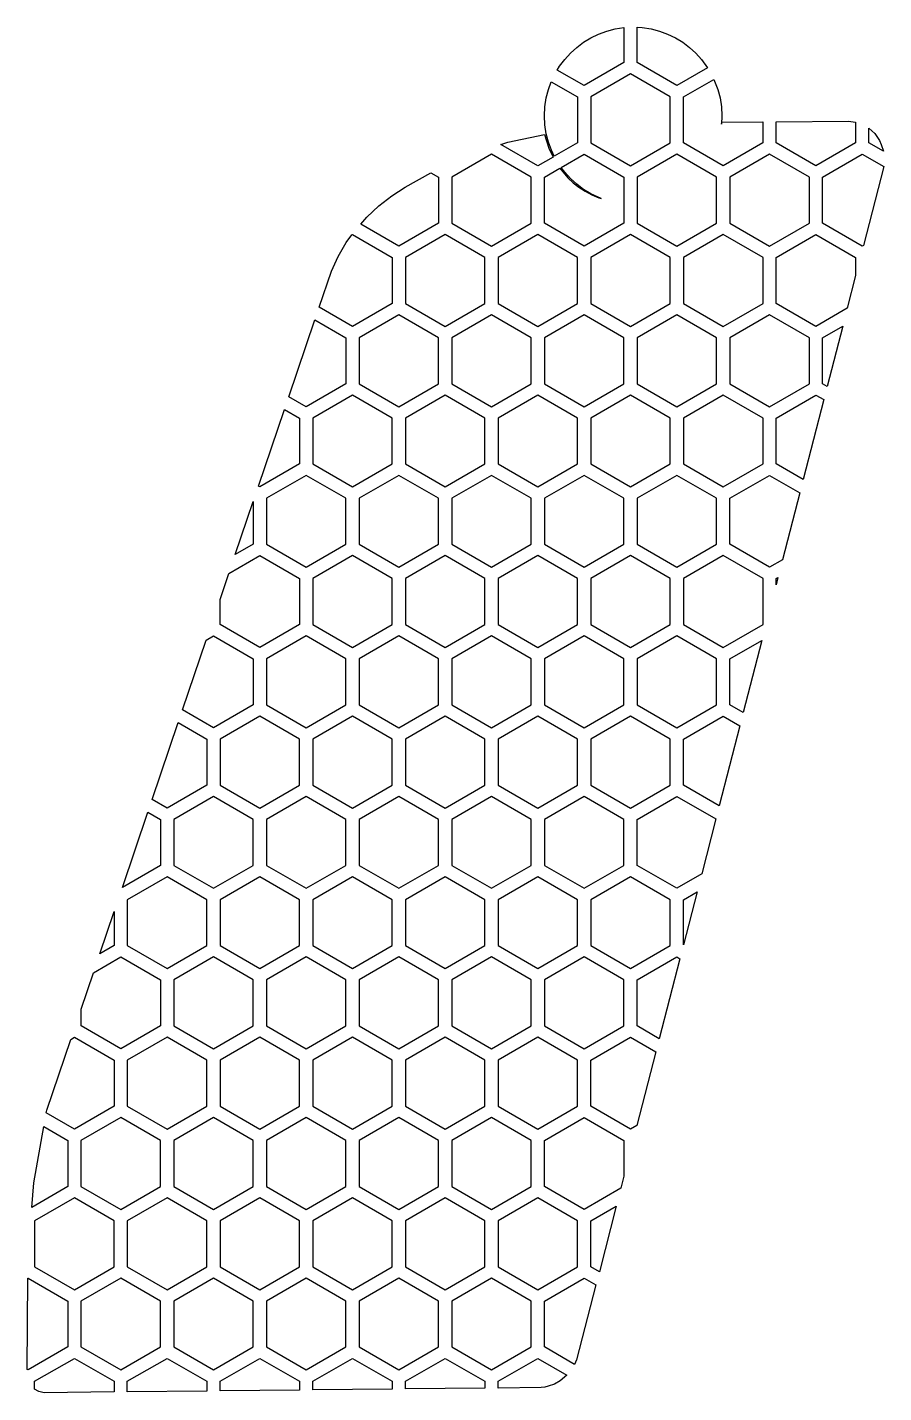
# Model space of a CAD drawing. Header units: millimetres. Extents: x 165.4 to 198.1, y -156.8 to -104.8.
import ezdxf

# ---------------------------------------------------------------- set-up
doc = ezdxf.new("R2010")
doc.units = ezdxf.units.MM

# ---------------------------------------------------------------- blocks, each defined once
blk = doc.blocks.new('HEX')
blk.add_lwpolyline([(1.516, 0.875), (0, 1.75), (-1.516, 0.875), (-1.516, -0.875), (0, -1.75), (1.516, -0.875)], close=True)

msp = doc.modelspace()

# ---------------------------------------------------------------- linework, layer by layer
for points in [[(185.714, -106.297), (185.909, -106.037), (186.127, -105.797), (186.367, -105.579), (186.627, -105.384), (186.906, -105.215), (187.201, -105.073), (187.511, -104.959), (187.835, -104.876), (188.166, -104.825), (188.166, -106.16), (186.651, -107.035), (185.626, -106.443), (185.714, -106.297)], [(188.862, -104.825), (189.197, -104.876), (189.521, -104.959), (189.831, -105.073), (190.127, -105.215), (190.406, -105.384), (190.666, -105.579), (190.906, -105.797), (191.124, -106.037), (191.355, -106.358), (190.182, -107.035), (188.666, -106.16), (188.666, -104.815), (188.862, -104.825)], [(185.403, -109.501), (185.289, -109.191), (185.206, -108.867), (185.155, -108.532), (185.137, -108.186), (185.155, -107.841), (185.206, -107.505), (185.289, -107.181), (185.397, -106.888), (186.401, -107.468), (186.401, -109.218), (185.513, -109.73), (185.403, -109.501)], [(191.594, -106.797), (191.743, -107.181), (191.826, -107.505), (191.878, -107.841), (191.895, -108.186), (191.879, -108.5), (191.89, -108.434), (193.463, -108.421), (193.463, -109.218), (191.948, -110.093), (190.432, -109.218), (190.432, -107.468), (191.594, -106.797)], [(196.994, -108.427), (196.994, -109.218), (195.479, -110.093), (193.963, -109.218), (193.963, -108.417), (196.716, -108.395), (196.994, -108.427)], [(197.494, -108.654), (197.719, -108.863), (197.901, -109.129), (197.971, -109.276), (198.051, -109.539), (197.494, -109.218), (197.494, -108.654)], [(183.746, -109.195), (185.145, -108.896), (185.307, -109.416), (185.465, -109.758), (184.885, -110.093), (183.48, -109.282), (183.746, -109.195)], [(185.726, -110.185), (186.03, -110.551), (186.229, -110.738), (186.447, -110.909), (186.682, -111.061), (186.936, -111.195), (187.208, -111.307), (187.294, -111.333), (186.906, -111.157), (186.627, -110.988), (186.367, -110.794), (186.127, -110.576), (185.909, -110.336), (185.775, -110.157), (186.651, -109.651), (188.166, -110.526), (188.166, -112.276), (186.651, -113.151), (185.135, -112.276), (185.135, -110.526), (185.726, -110.185)], [(197.289, -113.125), (197.244, -113.151), (195.729, -112.276), (195.729, -110.526), (197.244, -109.651), (198.062, -110.123), (197.289, -113.125)], [(178.376, -112.043), (178.833, -111.618), (179.318, -111.236), (179.824, -110.902), (180.814, -110.358), (181.104, -110.526), (181.104, -112.276), (179.589, -113.151), (178.135, -112.312), (178.376, -112.043)], [(177.022, -114.103), (177.272, -113.542), (177.587, -113.008), (177.798, -112.723), (177.823, -112.709), (179.339, -113.584), (179.339, -115.334), (177.823, -116.209), (176.556, -115.477), (177.022, -114.103)], [(196.673, -115.519), (195.479, -116.209), (193.963, -115.334), (193.963, -113.584), (195.479, -112.709), (196.994, -113.584), (196.994, -114.272), (196.673, -115.519)], [(176.392, -115.96), (177.573, -116.642), (177.573, -118.392), (176.058, -119.267), (175.399, -118.887), (176.392, -115.96)], [(195.907, -118.495), (195.729, -118.392), (195.729, -116.642), (196.499, -116.197), (195.907, -118.495)], [(194.994, -122.045), (193.963, -121.45), (193.963, -119.7), (195.479, -118.825), (195.778, -118.998), (194.994, -122.045)], [(175.235, -119.37), (175.808, -119.7), (175.808, -121.45), (174.292, -122.325), (174.242, -122.296), (175.235, -119.37)], [(194.208, -125.097), (193.713, -125.383), (192.198, -124.508), (192.198, -122.758), (193.713, -121.883), (194.864, -122.548), (194.208, -125.097)], [(174.042, -122.885), (174.042, -124.508), (173.357, -124.904), (174.042, -122.885)], [(173.113, -125.622), (174.292, -124.941), (175.808, -125.816), (175.808, -127.566), (174.292, -128.441), (172.777, -127.566), (172.777, -126.614), (173.113, -125.622)], [(193.963, -126.051), (193.963, -125.816), (194.034, -125.775), (193.963, -126.051)], [(172.253, -128.157), (172.527, -127.999), (174.042, -128.874), (174.042, -130.624), (172.527, -131.499), (171.349, -130.819), (172.253, -128.157)], [(192.71, -130.92), (192.198, -130.624), (192.198, -128.874), (193.418, -128.17), (192.71, -130.92)], [(191.796, -134.47), (190.432, -133.682), (190.432, -131.932), (191.948, -131.057), (192.581, -131.423), (191.796, -134.47)], [(171.186, -131.302), (172.277, -131.932), (172.277, -133.682), (170.761, -134.557), (170.192, -134.229), (171.186, -131.302)], [(191.127, -137.069), (190.182, -137.615), (188.666, -136.74), (188.666, -134.99), (190.182, -134.115), (191.667, -134.973), (191.127, -137.069)], [(170.029, -134.712), (170.511, -134.99), (170.511, -136.74), (169.055, -137.581), (170.029, -134.712)], [(190.432, -139.772), (190.432, -138.048), (190.953, -137.747), (190.432, -139.772)], [(168.745, -138.492), (168.745, -139.798), (168.194, -140.116), (168.745, -138.492)], [(167.951, -140.834), (168.995, -140.231), (170.511, -141.106), (170.511, -142.856), (168.995, -143.731), (167.48, -142.856), (167.48, -142.222), (167.951, -140.834)], [(189.513, -143.345), (188.666, -142.856), (188.666, -141.106), (190.182, -140.231), (190.297, -140.297), (189.513, -143.345)], [(166.177, -146.061), (167.09, -143.37), (167.23, -143.289), (168.745, -144.164), (168.745, -145.914), (167.23, -146.789), (166.158, -146.17), (166.177, -146.061)], [(188.663, -146.647), (188.416, -146.789), (186.901, -145.914), (186.901, -144.164), (188.416, -143.289), (189.383, -143.847), (188.663, -146.647)], [(188.047, -149.041), (186.651, -149.847), (185.135, -148.972), (185.135, -147.222), (186.651, -146.347), (188.166, -147.222), (188.166, -148.576), (188.047, -149.041)], [(165.686, -148.83), (166.065, -146.694), (166.98, -147.222), (166.98, -148.972), (165.601, -149.768), (165.686, -148.83)], [(187.229, -152.219), (186.901, -152.03), (186.901, -150.28), (187.872, -149.72), (187.229, -152.219)], [(165.449, -152.472), (165.464, -152.463), (166.98, -153.338), (166.98, -155.088), (165.464, -155.963), (165.434, -155.946), (165.449, -152.472)], [(186.364, -155.58), (186.287, -155.753), (185.135, -155.088), (185.135, -153.338), (186.651, -152.463), (187.099, -152.722), (186.364, -155.58)], [(166.079, -156.829), (165.867, -156.779), (165.714, -156.691), (165.714, -156.396), (167.23, -155.521), (168.745, -156.396), (168.745, -156.802), (166.079, -156.829)], [(169.245, -156.797), (169.245, -156.396), (170.761, -155.521), (172.277, -156.396), (172.277, -156.765), (169.245, -156.797)], [(172.777, -156.76), (172.777, -156.396), (174.292, -155.521), (175.808, -156.396), (175.808, -156.729), (172.777, -156.76)], [(176.308, -156.724), (176.308, -156.396), (177.823, -155.521), (179.339, -156.396), (179.339, -156.693), (176.308, -156.724)], [(179.839, -156.688), (179.839, -156.396), (181.354, -155.521), (182.87, -156.396), (182.87, -156.656), (179.839, -156.688)], [(185.994, -156.161), (185.738, -156.374), (185.514, -156.498), (185.273, -156.585), (185.146, -156.615), (185.016, -156.634), (183.37, -156.651), (183.37, -156.396), (184.885, -155.521), (185.994, -156.161)]]:
    msp.add_lwpolyline(points, close=True)

# ---------------------------------------------------------------- block references
for p in [(188.416, -108.343), (183.12, -111.401), (190.182, -111.401), (193.713, -111.401), (181.354, -114.459), (184.885, -114.459), (188.416, -114.459), (191.948, -114.459), (179.589, -117.517), (183.12, -117.517), (186.651, -117.517), (190.182, -117.517), (193.713, -117.517), (177.823, -120.575), (181.354, -120.575), (184.885, -120.575), (188.416, -120.575), (191.948, -120.575), (176.058, -123.633), (179.589, -123.633), (183.12, -123.633), (186.651, -123.633), (190.182, -123.633), (177.823, -126.691), (181.354, -126.691), (184.885, -126.691), (188.416, -126.691), (191.948, -126.691), (176.058, -129.749), (179.589, -129.749), (183.12, -129.749), (186.651, -129.749), (190.182, -129.749), (174.292, -132.807), (177.823, -132.807), (181.354, -132.807), (184.885, -132.807), (188.416, -132.807), (172.527, -135.865), (176.058, -135.865), (179.589, -135.865), (183.12, -135.865), (186.651, -135.865), (170.761, -138.923), (174.292, -138.923), (177.823, -138.923), (181.354, -138.923), (184.885, -138.923), (188.416, -138.923), (172.527, -141.981), (176.058, -141.981), (179.589, -141.981), (183.12, -141.981), (186.651, -141.981), (170.761, -145.039), (174.292, -145.039), (177.823, -145.039), (181.354, -145.039), (184.885, -145.039), (168.995, -148.097), (172.527, -148.097), (176.058, -148.097), (179.589, -148.097), (183.12, -148.097), (167.23, -151.155), (170.761, -151.155), (174.292, -151.155), (177.823, -151.155), (181.354, -151.155), (184.885, -151.155), (168.995, -154.213), (172.527, -154.213), (176.058, -154.213), (179.589, -154.213), (183.12, -154.213)]:
    msp.add_blockref('HEX', p)

doc.saveas('drawing.dxf')
